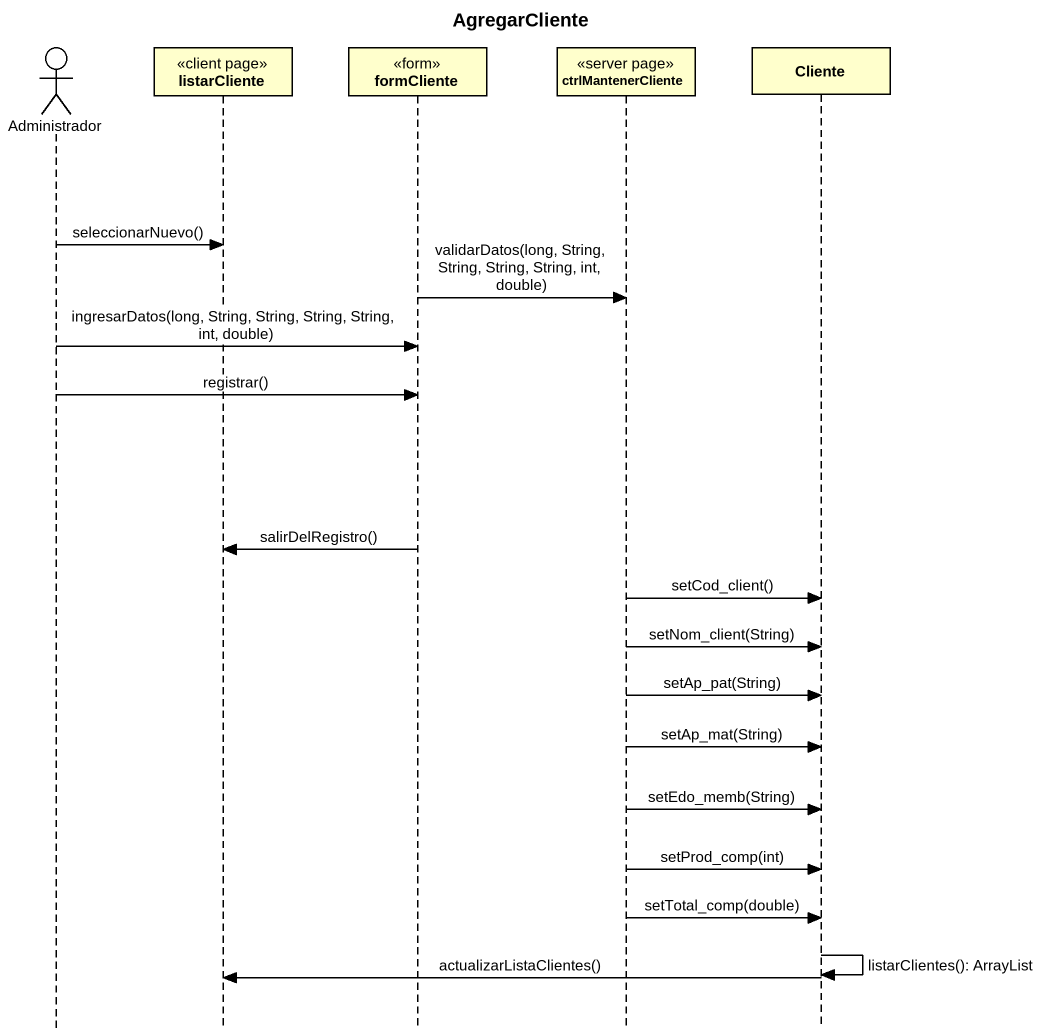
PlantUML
@startuml
title AgregarCliente
hide footbox
actor Administrador
participant listarCliente <<client page>>
participant formCliente <<form>>
participant ctrlMantenerCliente <<server page>>
participant Cliente

Administrador -> listarCliente : seleccionarNuevo()
formCliente -> ctrlMantenerCliente : validarDatos(long, String, String, String, String, int, double)
Administrador -> formCliente : ingresarDatos(long, String, String, String, String, int, double)
Administrador -> formCliente : registrar()
formCliente -> listarCliente : salirDelRegistro()
ctrlMantenerCliente -> Cliente : setCod_client()
ctrlMantenerCliente -> Cliente : setNom_client(String)
ctrlMantenerCliente -> Cliente : setAp_pat(String)
ctrlMantenerCliente -> Cliente : setAp_mat(String)
ctrlMantenerCliente -> Cliente : setEdo_memb(String)
ctrlMantenerCliente -> Cliente : setProd_comp(int)
ctrlMantenerCliente -> Cliente : setTotal_comp(double)
Cliente -> Cliente : listarClientes(): ArrayList
Cliente -> listarCliente : actualizarListaClientes()
@enduml
